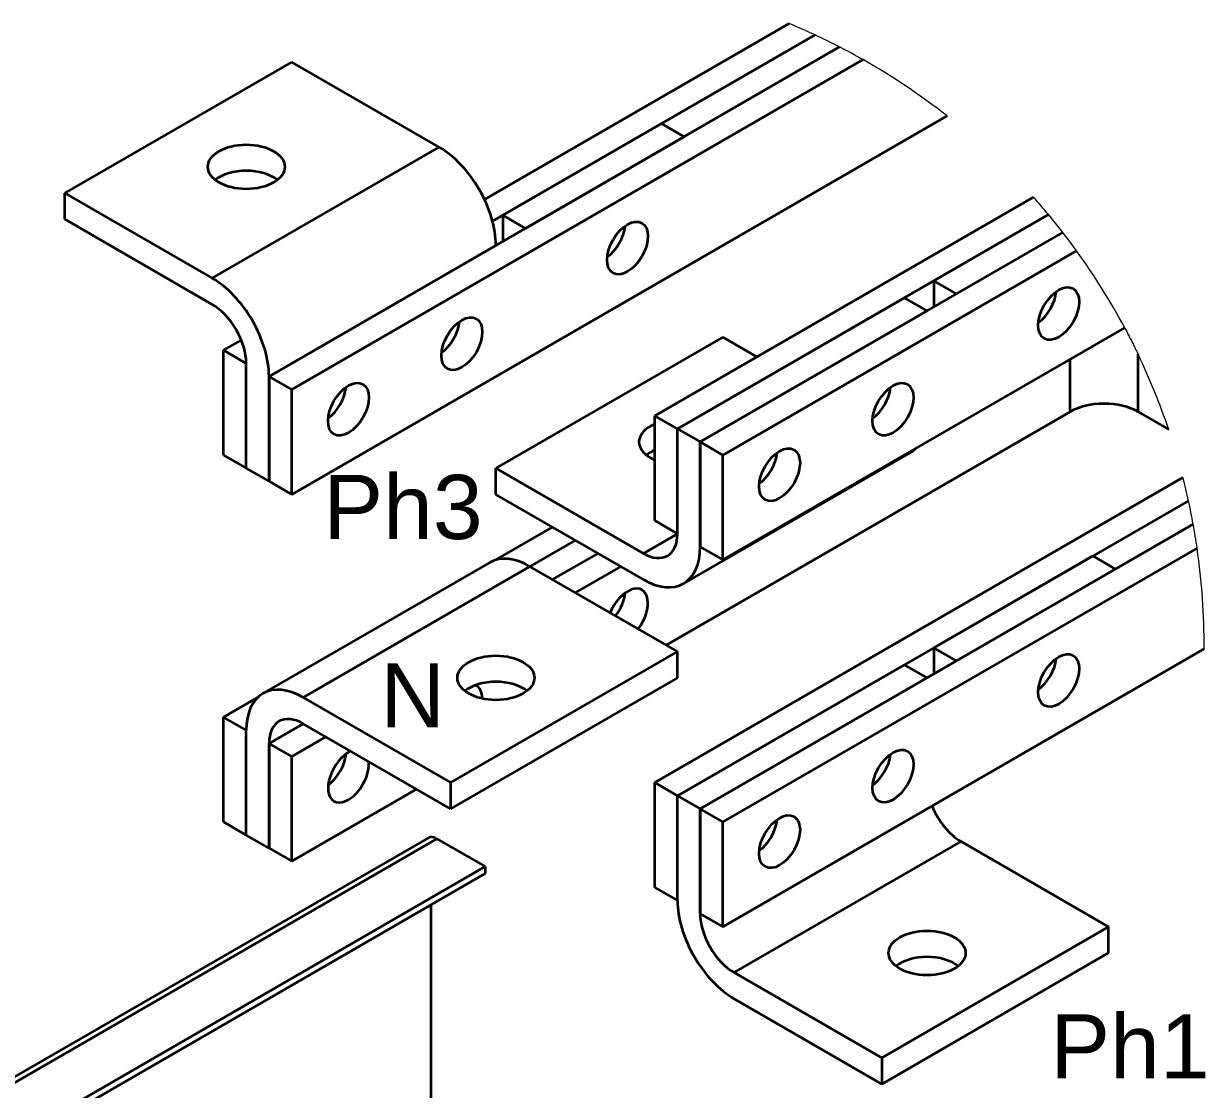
# Model space of a CAD drawing. Header units: millimetres. Extents: x -116965 to 323937, y 291661 to 566926.
# Drawn here: x -23390.5 to -22930.2, y 326183.6 to 326598.7 of the extents above; entities that cross this region are included whole.
import ezdxf

# ---------------------------------------------------------------- set-up
doc = ezdxf.new("R2010")
doc.units = ezdxf.units.MM
for name, color, linetype, lineweight in [('Break Lines(Schneider)', 7, 'Continuous', 18), ('Symbols(Schneider)', 7, 'Continuous', 18), ('Visible Edges(Schneider)', 7, 'Continuous', 35), ('Visible Tangent Edges(Schneider)', 7, 'Continuous', 35)]:
    doc.layers.add(name, color=color, linetype=linetype, lineweight=lineweight)
doc.styles.add('schneder_1', font='micross.ttf')

msp = doc.modelspace()

# ---------------------------------------------------------------- linework, layer by layer
at = {"layer": 'Break Lines(Schneider)', "flags": 128}
msp.add_lwpolyline([(-22961.619545, 326480.231926), (-22961.406265, 326479.832142), (-22961.19393, 326479.432418), (-22960.982572, 326479.032835), (-22960.771686, 326478.632439), (-22960.55935, 326478.227435), (-22960.345463, 326477.817676), (-22960.130194, 326477.403425), (-22959.913677, 326476.984918), (-22959.696047, 326476.562452), (-22959.477457, 326476.136239), (-22959.258074, 326475.706578), (-22959.038034, 326475.273704), (-22958.817471, 326474.837879), (-22958.596537, 326474.399351), (-22958.375368, 326473.958399), (-22958.154147, 326473.515269), (-22957.932977, 326473.070224), (-22957.712027, 326472.623519), (-22957.49143, 326472.175415), (-22957.271356, 326471.726153), (-22957.051923, 326471.276018), (-22956.833282, 326470.825257), (-22956.615619, 326470.374141), (-22956.399034, 326469.923073)], dxfattribs=at)
at = {"layer": 'Break Lines(Schneider)'}
for start, end in [(65.06909245, 67.46706718), (62.73963627, 65.06909246), (60.46958093, 62.73963627), (51.84610601, 60.46958093), (39.76839499, 41.73628585), (37.81207788, 39.76839499), (35.86488693, 37.8120779), (28.12133316, 35.86488693), (18.67720349, 25.59373741), (12.37925498, 14.39680683), (10.33886964, 12.37925499), (8.27217242, 10.33886964), (359.6577637, 8.27217242)]:
    msp.add_arc((-23192.653131, 326356.760829), 261.957429, start, end, dxfattribs=at)
at = {"layer": 'Visible Edges(Schneider)'}
for p, q in [((-23210.957472, 326530.194456), (-23092.267272, 326598.720276)), ((-23082.231514, 326594.308216), (-23207.856976, 326521.778321)), ((-23294.926403, 326461.302557), (-23072.667535, 326589.623774)), ((-23374.475915, 326532.746008), (-23286.087568, 326583.777045)), ((-23063.538094, 326584.688453), (-23286.087568, 326456.199454)), ((-23228.635142, 326550.606871), (-23286.087568, 326583.777045)), ((-23286.087568, 326415.374625), (-23030.822167, 326562.752173)), ((-23142.014561, 326559.792457), (-23203.886404, 326524.070732)), ((-23133.175726, 326554.689354), (-23142.014561, 326559.792457)), ((-23195.04757, 326518.967628), (-23133.175726, 326554.689354)), ((-23374.475915, 326522.539801), (-23374.475915, 326532.746008)), ((-23374.475915, 326532.746008), (-23317.023489, 326499.575835)), ((-23144.666212, 326445.993247), (-22997.176113, 326531.146694)), ((-23195.04757, 326518.967628), (-23203.886404, 326524.070732)), ((-23203.886404, 326524.070732), (-23203.886404, 326513.864525)), ((-22991.30309, 326524.331279), (-23135.827377, 326440.890143)), ((-22991.30309, 326524.331279), (-23035.948544, 326498.555214)), ((-23317.023489, 326489.369627), (-23374.475915, 326522.539801)), ((-23126.988542, 326435.787039), (-22985.700005, 326517.360014)), ((-23027.109709, 326493.45211), (-22985.700005, 326517.360014)), ((-22980.362611, 326510.235353), (-23118.149707, 326430.683936)), ((-23027.109709, 326493.45211), (-23035.948544, 326498.555214)), ((-23035.948544, 326498.555214), (-23035.948544, 326488.349007)), ((-23047.439029, 326491.921179), (-23135.827377, 326440.890143)), ((-23038.600194, 326486.818076), (-23047.439029, 326491.921179)), ((-23038.600194, 326486.818076), (-23126.988542, 326435.787039)), ((-23118.149707, 326389.859107), (-22961.619402, 326480.231921)), ((-23312.604072, 326471.508765), (-23305.702918, 326475.493148)), ((-23118.149707, 326476.611868), (-23206.538055, 326425.580832)), ((-23104.891455, 326468.957213), (-23118.149707, 326476.611868)), ((-23303.765237, 326466.405661), (-23312.604072, 326471.508765)), ((-23312.604072, 326430.683936), (-23312.604072, 326471.508765)), ((-23303.765237, 326425.580832), (-23303.765237, 326466.405661)), ((-23303.765237, 326425.580832), (-23303.765237, 326466.405661)), ((-23294.926403, 326461.302557), (-23294.926403, 326420.477728)), ((-23286.087568, 326456.199454), (-23294.926403, 326461.302557)), ((-23294.926403, 326420.477728), (-23294.926403, 326461.302557)), ((-23286.087568, 326415.374625), (-23286.087568, 326456.199454)), ((-23135.827377, 326440.890143), (-23144.666212, 326445.993247)), ((-23144.666212, 326405.168418), (-23144.666212, 326445.993247)), ((-23140.246794, 326356.688933), (-22982.915535, 326447.524178)), ((-22956.399031, 326447.524178), (-22944.490966, 326440.649053)), ((-23135.827377, 326400.065314), (-23135.827377, 326440.890143)), ((-23135.827377, 326440.890143), (-23126.988542, 326435.787039)), ((-23135.827377, 326400.065314), (-23135.827377, 326440.890143)), ((-23045.072281, 326431.687712), (-23133.460629, 326380.656676)), ((-23126.988542, 326435.787039), (-23126.988542, 326394.96221)), ((-23118.149707, 326430.683936), (-23126.988542, 326435.787039)), ((-23126.988542, 326394.96221), (-23126.988542, 326435.787039)), ((-23312.604072, 326430.683936), (-23303.765237, 326425.580832)), ((-23118.149707, 326389.859107), (-23118.149707, 326430.683936)), ((-23294.926403, 326420.477728), (-23303.765237, 326425.580832)), ((-23206.538055, 326415.374625), (-23206.538055, 326425.580832)), ((-23206.538055, 326425.580832), (-23149.085629, 326392.410658)), ((-23294.926403, 326420.477728), (-23286.087568, 326415.374625)), ((-23144.666212, 326303.106345), (-22938.921946, 326421.892852)), ((-23149.085629, 326382.204451), (-23206.538055, 326415.374625)), ((-22936.786222, 326412.919705), (-23135.827377, 326298.003241)), ((-23144.666212, 326405.168418), (-23135.827377, 326400.065314)), ((-23206.538055, 326389.859107), (-23184.440968, 326402.616866)), ((-23126.988542, 326292.900138), (-22934.948971, 326403.774236)), ((-23175.602133, 326397.513762), (-23193.279803, 326387.307555)), ((-23175.602133, 326397.513762), (-23193.279803, 326387.307555)), ((-23126.988542, 326394.96221), (-23118.149707, 326389.859107)), ((-23184.440968, 326382.204451), (-23166.763298, 326392.410658)), ((-23184.440968, 326382.204451), (-23166.763298, 326392.410658)), ((-22933.421164, 326394.450108), (-23118.149707, 326287.797034)), ((-22974.076701, 326391.390038), (-23035.948544, 326355.668312)), ((-22965.237866, 326386.286934), (-22974.076701, 326391.390038)), ((-23208.904803, 326388.855331), (-23297.29315, 326337.824294)), ((-23135.827377, 326354.137381), (-23193.279803, 326387.307555)), ((-23157.924464, 326387.307555), (-23175.602133, 326377.101348)), ((-23027.109709, 326350.565209), (-22965.237866, 326386.286934)), ((-23135.827377, 326354.137381), (-23224.215724, 326303.106345)), ((-23135.827377, 326343.931174), (-23135.827377, 326354.137381)), ((-23118.149707, 326246.972205), (-22930.700375, 326355.196127)), ((-23027.109709, 326350.565209), (-23035.948544, 326355.668312)), ((-23035.948544, 326355.668312), (-23035.948544, 326345.462105)), ((-23135.827377, 326298.003241), (-23047.439029, 326349.034278)), ((-23038.600194, 326343.931174), (-23047.439029, 326349.034278)), ((-23135.827377, 326343.931174), (-23224.215724, 326292.900138)), ((-23126.988542, 326292.900138), (-23038.600194, 326343.931174)), ((-23312.604072, 326328.621863), (-23299.34582, 326336.276518)), ((-23281.66815, 326336.276519), (-23224.215724, 326303.106345)), ((-23303.765237, 326323.518759), (-23312.604072, 326328.621863)), ((-23312.604072, 326287.797034), (-23312.604072, 326328.621863)), ((-23294.926403, 326318.415656), (-23281.66815, 326326.070311)), ((-23224.215724, 326292.900138), (-23281.66815, 326326.070311)), ((-23303.765237, 326282.69393), (-23303.765237, 326323.518759)), ((-23303.765237, 326282.69393), (-23303.765237, 326323.518759)), ((-23294.926403, 326318.415656), (-23294.926403, 326277.590827)), ((-23286.087568, 326313.312552), (-23294.926403, 326318.415656)), ((-23294.926403, 326277.590827), (-23294.926403, 326318.415656)), ((-23272.829316, 326320.967208), (-23286.087568, 326313.312552)), ((-23286.087568, 326272.487723), (-23286.087568, 326313.312552)), ((-23224.215724, 326303.106345), (-23224.215724, 326292.900138)), ((-23135.827377, 326298.003241), (-23144.666212, 326303.106345)), ((-23144.666212, 326262.281516), (-23144.666212, 326303.106345)), ((-23286.087568, 326272.487723), (-23237.473977, 326300.554793)), ((-23135.827377, 326298.003241), (-23126.988542, 326292.900138)), ((-23135.827377, 326257.178412), (-23135.827377, 326298.003241)), ((-23135.827377, 326257.178412), (-23135.827377, 326298.003241)), ((-23126.988542, 326292.900138), (-23126.988542, 326252.075309)), ((-23118.149707, 326287.797034), (-23126.988542, 326292.900138)), ((-23126.988542, 326252.075309), (-23126.988542, 326292.900138)), ((-23312.604072, 326287.797034), (-23303.765237, 326282.69393)), ((-23118.149707, 326246.972205), (-23118.149707, 326287.797034)), ((-23232.866841, 326281.607036), (-23634.739195, 326049.585925)), ((-23294.926403, 326277.590827), (-23303.765237, 326282.69393)), ((-23229.533508, 326281.276844), (-23210.677327, 326270.390223)), ((-22967.889516, 326246.972205), (-23025.341942, 326280.142379)), ((-23294.926403, 326277.590827), (-23286.087568, 326272.487723)), ((-23210.677327, 326270.390223), (-23612.549681, 326038.369112)), ((-23210.677327, 326270.390223), (-23210.677327, 326267.668568)), ((-23210.677327, 326267.668568), (-23612.549681, 326035.647456)), ((-23144.666212, 326262.281516), (-23135.827377, 326257.178412)), ((-23231.89053, 326255.421119), (-23231.89053, 326017.276283)), ((-23126.988542, 326252.075309), (-23118.149707, 326246.972205)), ((-23056.277864, 326195.941169), (-22967.889516, 326246.972205)), ((-22967.889516, 326236.765998), (-22967.889516, 326246.972205)), ((-23056.277864, 326185.734961), (-22967.889516, 326236.765998)), ((-23113.73029, 326229.111342), (-23056.277864, 326195.941169)), ((-23056.277864, 326185.734961), (-23113.73029, 326218.905135)), ((-23056.277864, 326195.941169), (-23056.277864, 326185.734961))]:
    msp.add_line(p, q, dxfattribs=at)
for centre, major_axis in [((-23303.765237, 326542.952216), (15, 0)), ((-23155.272813, 326511.312973), (5.625, 9.742786)), ((-22987.334953, 326485.797455), (5.625, 9.742786)), ((-23219.796307, 326474.060317), (5.625, 9.742786)), ((-23263.990481, 326448.544798), (5.625, 9.742786)), ((-23051.858447, 326448.544798), (5.625, 9.742786)), ((-23096.05262, 326423.02928), (5.625, 9.742786)), ((-22987.334953, 326342.910553), (5.625, 9.742786)), ((-23206.538055, 326343.931174), (-15, 0)), ((-23051.858446, 326305.657897), (5.625, 9.742786)), ((-23096.05262, 326280.142379), (5.625, 9.742786)), ((-23038.600194, 326236.765998), (15, 0))]:
    msp.add_ellipse(centre, major_axis=major_axis, ratio=0.5773502692, dxfattribs=at)
for centre, major_axis, ratio, start_param, end_param in [((-23228.635142, 326525.091353), (-15.625, 27.063294), 0.5773502692, 3.926990817, 5.4977871438), ((-23303.765237, 326532.746008), (-15, 0), 0.5773502692, 3.7717298997, 5.6530480611), ((-23164.111648, 326516.416077), (5.625, 9.742786), 0.5773502692, 4.0453778389, 5.3794001219), ((-23164.111648, 326516.416077), (-5.625, -9.742786), 0.5773502694, 0.9037851834, 2.2378074793), ((-23317.023489, 326474.060317), (15.625, -27.063294), 0.5773502692, 0.7853981634, 2.3561944902), ((-22996.173788, 326490.900559), (5.625, 9.742786), 0.5773502692, 4.0453778389, 5.3794001219), ((-22996.173788, 326490.900559), (-5.625, -9.742786), 0.5773502694, 0.9037851843, 2.2378074719), ((-23317.023489, 326474.060317), (-9.375, 16.237976), 0.5773502692, 3.926990817, 5.4977871438), ((-23228.635142, 326479.16342), (-5.625, -9.742786), 0.5773502692, 0.9037851854, 2.2378074683), ((-23228.635142, 326479.16342), (5.625, 9.742786), 0.5773502692, 4.0453778389, 5.3794001219), ((-23272.829316, 326453.647902), (-5.625, -9.742786), 0.5773502692, 0.9037851854, 2.2378074683), ((-23272.829316, 326453.647902), (5.625, 9.742786), 0.5773502692, 4.0453778389, 5.3794001219), ((-23060.697281, 326453.647902), (-5.625, -9.742786), 0.5773502692, 0.9037851853, 2.2378074683), ((-23060.697281, 326453.647902), (5.625, 9.742786), 0.5773502692, 4.0453778389, 5.3794001219), ((-22969.657283, 326439.869522), (18.75, 0), 0.5773502692, 0.7853981634, 2.3561944902), ((-23135.827377, 326435.787039), (-15, 0), 0.5773502692, 5.3425262269, 7.2238443878), ((-23135.827377, 326425.580832), (-15, 0), 0.5773502692, 5.3425262266, 5.6530480611), ((-23104.891455, 326428.132384), (-5.625, -9.742786), 0.5773502692, 0.9037851853, 2.2378074683), ((-23104.891455, 326428.132384), (5.625, 9.742786), 0.5773502692, 4.0453778389, 5.3794001219), ((-23060.697281, 326458.751006), (15.625, -27.063294), 0.5773502692, 0, 0.1418970546), ((-23149.085629, 326407.719969), (9.375, -16.237976), 0.5773502692, 5.4977871438, 7.0685834706), ((-23149.085629, 326407.719969), (15.625, -27.063294), 0.5773502692, 5.4977871438, 7.0685834706), ((-23193.279803, 326361.792037), (-15.625, 27.063294), 0.5773502692, 5.4977871438, 6.2831853072), ((-23155.272813, 326368.426071), (5.625, 9.742786), 0.5773502692, 4.4744478556, 8.0919227588), ((-23164.111648, 326373.529175), (5.625, 9.742786), 0.5773502692, 4.4744478556, 5.3794001219), ((-23164.111648, 326373.529175), (-5.625, -9.742786), 0.5773502694, 1.3328552097, 2.2378074793), ((-22996.173787, 326348.013657), (5.625, 9.742786), 0.5773502692, 4.0453778389, 5.3794001219), ((-22996.173787, 326348.013657), (-5.625, -9.742786), 0.5773502694, 0.9037851843, 2.2378074719), ((-23281.66815, 326310.761), (-15.625, 27.063294), 0.5773502692, 5.4977871438, 7.0685834706), ((-23206.538055, 326333.724967), (-15, 0), 0.5773502692, 3.7717298997, 5.6530480611), ((-23219.796307, 326331.173415), (5.625, 9.742786), 0.5773502692, 5.5047758114, 6.3358140004), ((-23281.66815, 326310.761), (-9.375, 16.237976), 0.5773502692, 5.4977871438, 7.0685834706), ((-23263.990481, 326305.657897), (-5.625, -9.742786), 0.5773502692, 3.8086037951, 8.7577668193), ((-23272.829316, 326310.761), (-5.625, -9.742786), 0.5773502692, 0.9037851853, 2.2378074683), ((-23272.829316, 326310.761), (5.625, 9.742786), 0.5773502692, 4.0453778389, 5.3794001219), ((-23060.697281, 326310.761), (-5.625, -9.742786), 0.5773502692, 0.9037851853, 2.2378074683), ((-23060.697281, 326310.761), (5.625, 9.742786), 0.5773502692, 4.0453778389, 5.3794001219), ((-23025.341942, 326295.451689), (-9.375, 16.237976), 0.5773502692, 1.332855202, 2.3561944902), ((-23104.891455, 326285.245482), (-5.625, -9.742786), 0.5773502692, 0.9037851853, 2.2378074683), ((-23104.891455, 326285.245482), (5.625, 9.742786), 0.5773502692, 4.0453778389, 5.3794001219), ((-23229.533508, 326275.833534), (-3.333333, 5.773503), 0.5773502692, 5.4977871438, 6.2831853072), ((-23113.73029, 326244.420653), (-15.625, 27.063294), 0.5773502692, 0.7853981634, 2.3561944902), ((-23113.73029, 326244.420653), (9.375, -16.237976), 0.5773502692, 3.926990817, 5.4977871438), ((-23038.600194, 326226.55979), (-15, 0), 0.5773502692, 3.7717298997, 5.6530480611)]:
    msp.add_ellipse(centre, major_axis=major_axis, ratio=ratio, start_param=start_param, end_param=end_param, dxfattribs=at)
at = {"layer": 'Visible Tangent Edges(Schneider)'}
for p, q in [((-23317.023489, 326499.575835), (-23228.635142, 326550.606871)), ((-23294.926403, 326461.302557), (-23206.538055, 326512.333594)), ((-22956.399031, 326447.524178), (-22956.399031, 326469.923078)), ((-22982.915535, 326447.524178), (-22982.915535, 326467.936592)), ((-23135.827377, 326400.065314), (-23149.085629, 326392.410658)), ((-23193.279803, 326387.307555), (-23281.66815, 326336.276519)), ((-23281.66815, 326326.070311), (-23294.926403, 326318.415656)), ((-23229.533508, 326281.276844), (-23631.405862, 326049.255733)), ((-23113.73029, 326229.111342), (-23025.341942, 326280.142379))]:
    msp.add_line(p, q, dxfattribs=at)

# ---------------------------------------------------------------- texts
at = {"layer": 'Symbols(Schneider)', "color": 7, "char_height": 25, "attachment_point": 5, "style": 'schneder_1'}
for s, insert, width in [('{\\fMicrosoft Sans Serif|b0|i0;\\H25.0000;Ph3}', (-23242.749389, 326410.29971), 62.14285493), ('{\\fMicrosoft Sans Serif|b0|i0;\\H25.0000;N}', (-23238.987749, 326337.109686), 25.21235347), ('{\\fMicrosoft Sans Serif|b0|i0;\\H25.0000;Ph1}', (-22959.570138, 326200.385778), 62.14285493)]:
    msp.add_mtext(s, dxfattribs=dict(at, insert=insert, width=width))

doc.saveas('drawing.dxf')
